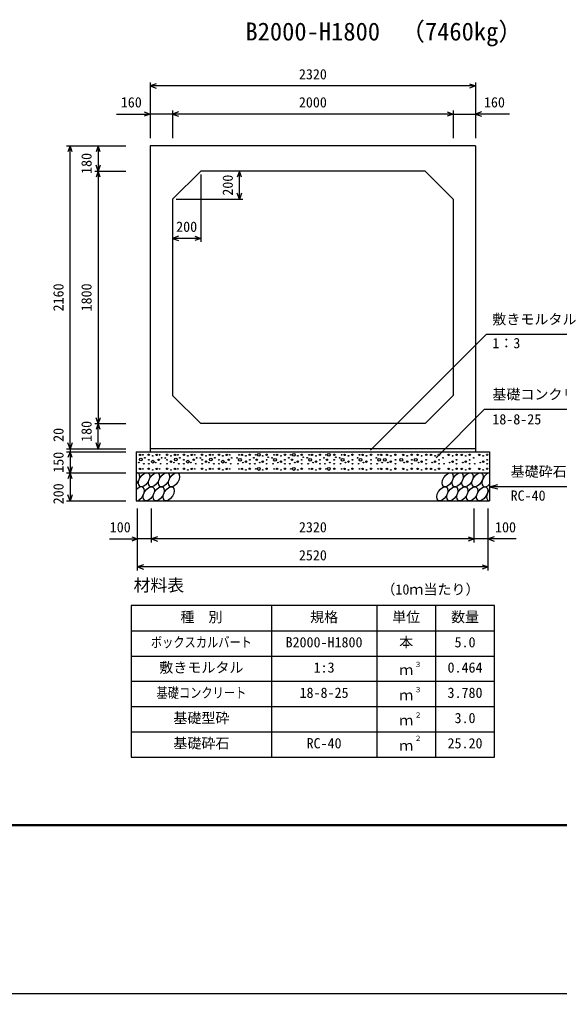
# Model space of a CAD drawing. Units: millimetres, scale not verified. Extents: x -25170 to 75630, y 0 to 35640.
# Drawn here: x 49098 to 52948, y 0 to 6943 of the extents above; entities that cross this region are included whole.
import ezdxf
from ezdxf.enums import TextEntityAlignment as Align

# ---------------------------------------------------------------- set-up
doc = ezdxf.new("R2010")
doc.units = ezdxf.units.MM
doc.header["$LTSCALE"] = 60
for name, color, linetype, lineweight in [('Defpoints_3', 5, 'Continuous', 25), ('DIM', 7, 'Continuous', 25), ('HATCH', 6, 'Continuous', 25), ('HYO', 3, 'Continuous', 25), ('HYO2', 4, 'Continuous', 25), ('OUTLINE', 3, 'Continuous', 25), ('TXT', 7, 'Continuous', 25), ('WAKU', 3, 'Continuous', 50)]:
    doc.layers.add(name, color=color, linetype=linetype, lineweight=lineweight)
doc.styles.add('ＭＳ ゴシック', font='')
doc.styles.get('ＭＳ ゴシック').set_extended_font_data('MS Gothic')

msp = doc.modelspace()

# ---------------------------------------------------------------- linework, layer by layer
at = {"layer": 'Defpoints_3'}
msp.add_line((25230, 0), (75630, 0), dxfattribs=at)
at = {"layer": 'DIM'}
for p, q in [((50029.98, 6493.78), (50029.98, 6096.89)), ((50072.27, 6484.17), (50029.98, 6468.78)), ((52349.98, 6468.78), (50029.98, 6468.78)), ((50029.98, 6468.78), (50072.27, 6453.39)), ((52307.7, 6484.17), (52349.98, 6468.78)), ((52349.98, 6468.78), (52307.7, 6453.39)), ((52349.98, 6493.78), (52349.98, 6096.89)), ((49789.24, 6268.78), (50029.98, 6268.78)), ((49987.7, 6284.17), (50029.98, 6268.78)), ((50029.98, 6268.78), (49987.7, 6253.39)), ((50189.98, 6268.78), (50029.98, 6268.78)), ((50189.98, 6293.78), (50189.98, 6096.89)), ((50232.27, 6284.17), (50189.98, 6268.78)), ((52189.98, 6268.78), (50189.98, 6268.78)), ((50189.98, 6268.78), (50232.27, 6253.39)), ((52147.7, 6284.17), (52189.98, 6268.78)), ((52189.98, 6268.78), (52147.7, 6253.39)), ((52189.98, 6293.78), (52189.98, 6096.89)), ((52189.98, 6268.78), (52349.98, 6268.78)), ((52392.27, 6284.17), (52349.98, 6268.78)), ((52590.73, 6268.78), (52349.98, 6268.78)), ((52349.98, 6268.78), (52392.27, 6253.39)), ((49433.88, 6041.89), (49854.98, 6041.89)), ((49458.88, 6041.89), (49443.49, 5999.6)), ((49458.88, 3881.89), (49458.88, 6041.89)), ((49474.27, 5999.6), (49458.88, 6041.89)), ((49658.88, 6041.89), (49643.49, 5999.6)), ((49658.88, 6041.89), (49658.88, 5861.89)), ((49674.27, 5999.6), (49658.88, 6041.89)), ((49658.88, 5861.89), (49643.49, 5904.17)), ((49674.27, 5904.17), (49658.88, 5861.89)), ((49633.88, 5861.89), (49854.98, 5861.89)), ((49658.88, 5861.89), (49643.49, 5819.6)), ((49658.88, 5861.89), (49658.88, 4061.89)), ((49674.27, 5819.6), (49658.88, 5861.89)), ((50389.98, 5836.89), (50389.98, 5357.17)), ((50666.05, 5861.89), (50650.66, 5819.6)), ((50666.05, 5661.89), (50666.05, 5861.89)), ((50681.44, 5819.6), (50666.05, 5861.89)), ((50666.05, 5661.89), (50650.66, 5704.17)), ((50681.44, 5704.17), (50666.05, 5661.89)), ((50214.98, 5661.89), (50691.05, 5661.89)), ((50232.27, 5397.56), (50189.98, 5382.17)), ((50389.98, 5382.17), (50189.98, 5382.17)), ((50189.98, 5382.17), (50232.27, 5366.78)), ((50347.7, 5397.56), (50389.98, 5382.17)), ((50389.98, 5382.17), (50347.7, 5366.78)), ((51601.17, 3872.31), (52426.48, 4697.62)), ((53258.89, 4697.62), (52426.48, 4697.62)), ((49658.88, 4061.89), (49643.49, 4104.17)), ((49674.27, 4104.17), (49658.88, 4061.89)), ((52068.01, 3818.16), (52412.07, 4162.22)), ((53511.62, 4162.22), (52412.07, 4162.22)), ((49633.88, 4061.89), (49854.98, 4061.89)), ((49658.88, 4061.89), (49643.49, 4019.6)), ((49658.88, 3881.89), (49658.88, 4061.89)), ((49674.27, 4019.6), (49658.88, 4061.89)), ((49458.88, 3881.89), (49443.49, 3924.17)), ((49474.27, 3924.17), (49458.88, 3881.89)), ((49658.88, 3881.89), (49643.49, 3924.17)), ((49674.27, 3924.17), (49658.88, 3881.89)), ((49433.88, 3881.89), (49854.98, 3881.89)), ((49433.88, 3861.89), (49854.98, 3861.89)), ((49458.88, 3861.89), (49443.49, 3819.6)), ((49458.88, 3881.89), (49458.88, 3861.89)), ((49458.88, 3861.89), (49458.88, 3711.89)), ((49474.27, 3819.6), (49458.88, 3861.89)), ((49458.88, 3711.89), (49443.49, 3754.17)), ((49474.27, 3754.17), (49458.88, 3711.89)), ((49433.88, 3711.89), (49854.98, 3711.89)), ((49458.88, 3711.89), (49443.49, 3669.6)), ((49458.88, 3711.89), (49458.88, 3511.89)), ((49474.27, 3669.6), (49458.88, 3711.89)), ((52449.98, 3611.89), (52507.94, 3627.42)), ((53129.79, 3611.89), (52449.98, 3611.89)), ((52449.98, 3611.89), (52507.94, 3596.36)), ((49458.88, 3511.89), (49443.49, 3554.17)), ((49474.27, 3554.17), (49458.88, 3511.89)), ((49433.88, 3511.89), (49854.98, 3511.89)), ((49939.98, 3015.28), (49939.98, 3456.89)), ((50039.98, 3215.28), (50039.98, 3456.89)), ((52339.98, 3215.28), (52339.98, 3456.89)), ((52339.98, 3215.28), (52339.98, 3456.89)), ((52439.98, 3015.28), (52439.98, 3456.89)), ((49740.44, 3240.28), (49939.98, 3240.28)), ((49897.7, 3255.67), (49939.98, 3240.28)), ((49939.98, 3240.28), (49897.7, 3224.88)), ((50039.98, 3240.28), (49939.98, 3240.28)), ((50082.27, 3255.67), (50039.98, 3240.28)), ((52339.98, 3240.28), (50039.98, 3240.28)), ((50039.98, 3240.28), (50082.27, 3224.88)), ((52297.7, 3255.67), (52339.98, 3240.28)), ((52339.98, 3240.28), (52297.7, 3224.88)), ((52439.98, 3240.28), (52339.98, 3240.28)), ((52482.27, 3255.67), (52439.98, 3240.28)), ((52639.53, 3240.28), (52439.98, 3240.28)), ((52439.98, 3240.28), (52482.27, 3224.88)), ((49982.27, 3055.67), (49939.98, 3040.28)), ((52397.7, 3055.67), (52439.98, 3040.28)), ((52439.98, 3040.28), (49939.98, 3040.28)), ((49939.98, 3040.28), (49982.27, 3024.88)), ((52439.98, 3040.28), (52397.7, 3024.88))]:
    msp.add_line(p, q, dxfattribs=at)
at = {"layer": 'HATCH'}
for centre, radius in [((49956.02, 3839.07), 5), ((49977.05, 3839.07), 2.5), ((49991.07, 3818.05), 2.5), ((50019.95, 3839.94), 5), ((50047.99, 3832.06), 2.5), ((50076.02, 3839.07), 5), ((50097.05, 3839.07), 2.5), ((50111.07, 3818.05), 2.5), ((50137.53, 3817.15), 2.5), ((50149.95, 3839.94), 5), ((50177.99, 3832.06), 2.5), ((50206.02, 3839.07), 5), ((50227.05, 3839.07), 2.5), ((50241.07, 3818.05), 2.5), ((50269.95, 3839.94), 5), ((50297.99, 3832.06), 2.5), ((50326.02, 3839.07), 5), ((50347.05, 3839.07), 2.5), ((50361.07, 3818.05), 2.5), ((50387.53, 3817.15), 2.5), ((50399.95, 3839.94), 5), ((50427.99, 3832.06), 2.5), ((50456.02, 3839.07), 5), ((50477.05, 3839.07), 2.5), ((50491.07, 3818.05), 2.5), ((50519.95, 3839.94), 5), ((50547.99, 3832.06), 2.5), ((50576.02, 3839.07), 5), ((50597.05, 3839.07), 2.5), ((50611.07, 3818.05), 2.5), ((50648.89, 3818.05), 2.5), ((50662.91, 3839.07), 2.5), ((50683.94, 3839.07), 5), ((50711.98, 3832.06), 2.5), ((50740.01, 3839.94), 5), ((50768.89, 3818.05), 2.5), ((50782.91, 3839.07), 2.5), ((50803.94, 3839.07), 10), ((50831.98, 3832.06), 2.5), ((50860.01, 3839.94), 5), ((50871.35, 3822.37), 2.5), ((50898.89, 3818.05), 2.5), ((50912.91, 3839.07), 2.5), ((50933.94, 3839.07), 5), ((50961.98, 3832.06), 2.5), ((50990.01, 3839.94), 5), ((51018.89, 3818.05), 2.5), ((51032.91, 3839.07), 2.5), ((51053.94, 3839.07), 10), ((51081.98, 3832.06), 2.5), ((51110.01, 3839.94), 5), ((51121.35, 3822.37), 2.5), ((51148.89, 3818.05), 2.5), ((51162.91, 3839.07), 2.5), ((51183.94, 3839.07), 5), ((51211.98, 3832.06), 2.5), ((51240.01, 3839.94), 5), ((51268.89, 3818.05), 2.5), ((51282.91, 3839.07), 2.5), ((51303.94, 3839.07), 10), ((51341.84, 3839.94), 5), ((51353.18, 3822.37), 2.5), ((51380.71, 3818.05), 2.5), ((51394.73, 3839.07), 2.5), ((51415.76, 3839.07), 5), ((51443.8, 3832.06), 2.5), ((51471.84, 3839.94), 5), ((51508.78, 3818.05), 2.5), ((51522.79, 3839.07), 2.5), ((51543.83, 3839.07), 5), ((51571.86, 3832.06), 2.5), ((51604.77, 3839.94), 5), ((51641.7, 3818.05), 2.5), ((51655.72, 3839.07), 2.5), ((51676.75, 3839.07), 5), ((51717.42, 3839.07), 5), ((51745.46, 3832.06), 2.5), ((51778.36, 3839.94), 5), ((51834.27, 3839.07), 5), ((51862.3, 3832.06), 2.5), ((51895.2, 3839.94), 5), ((51936.96, 3839.07), 5), ((51965, 3832.06), 2.5), ((51997.9, 3839.94), 5), ((52033.17, 3839.07), 5), ((52061.2, 3832.06), 2.5), ((52089.24, 3839.94), 5), ((52118.12, 3818.05), 2.5), ((52157.98, 3839.07), 5), ((52186.02, 3832.06), 2.5), ((52214.06, 3839.94), 5), ((52251.62, 3839.07), 5), ((52279.66, 3832.06), 2.5), ((52307.7, 3839.94), 5), ((52336.57, 3818.05), 2.5), ((52376.44, 3839.07), 5), ((52404.47, 3832.06), 2.5), ((52432.51, 3839.94), 5), ((49949.01, 3783.91), 2.5), ((49962.56, 3806.05), 10), ((49984.06, 3776.04), 2.5), ((50019.95, 3804.05), 2.5), ((50019.95, 3776.04), 2.5), ((50047.99, 3790.92), 10), ((50069.01, 3783.91), 2.5), ((50090.04, 3804.05), 5), ((50104.06, 3776.04), 2.5), ((50149.95, 3804.05), 2.5), ((50149.95, 3776.04), 2.5), ((50177.99, 3790.92), 5), ((50199.01, 3783.91), 2.5), ((50212.56, 3806.05), 10), ((50234.06, 3776.04), 2.5), ((50269.95, 3804.05), 2.5), ((50269.95, 3776.04), 2.5), ((50297.99, 3790.92), 10), ((50319.01, 3783.91), 2.5), ((50340.04, 3804.05), 5), ((50354.06, 3776.04), 2.5), ((50399.95, 3804.05), 2.5), ((50399.95, 3776.04), 2.5), ((50427.99, 3790.92), 5), ((50449.01, 3783.91), 2.5), ((50462.56, 3806.05), 10), ((50484.06, 3776.04), 2.5), ((50519.95, 3804.05), 2.5), ((50519.95, 3776.04), 2.5), ((50547.99, 3790.92), 10), ((50569.01, 3783.91), 2.5), ((50590.04, 3804.05), 5), ((50604.06, 3776.04), 2.5), ((50655.9, 3776.04), 2.5), ((50669.92, 3804.05), 10), ((50690.95, 3783.91), 2.5), ((50711.98, 3790.92), 5), ((50740.01, 3804.05), 2.5), ((50740.01, 3776.04), 2.5), ((50775.9, 3776.04), 2.5), ((50789.92, 3804.05), 5), ((50803.94, 3739.07), 10), ((50810.95, 3783.91), 2.5), ((50831.98, 3790.92), 5), ((50860.01, 3804.05), 2.5), ((50860.01, 3776.04), 2.5), ((50905.9, 3776.04), 2.5), ((50919.92, 3804.05), 10), ((50940.95, 3783.91), 2.5), ((50961.98, 3790.92), 5), ((50990.01, 3804.05), 2.5), ((50990.01, 3776.04), 2.5), ((51025.9, 3776.04), 2.5), ((51039.92, 3804.05), 5), ((51053.94, 3739.07), 10), ((51060.95, 3783.91), 2.5), ((51081.98, 3790.92), 5), ((51110.01, 3804.05), 2.5), ((51110.01, 3776.04), 2.5), ((51155.9, 3776.04), 2.5), ((51169.92, 3804.05), 10), ((51190.95, 3783.91), 2.5), ((51211.98, 3790.92), 5), ((51240.01, 3804.05), 2.5), ((51240.01, 3776.04), 2.5), ((51275.9, 3776.04), 2.5), ((51289.92, 3804.05), 5), ((51303.94, 3739.07), 10), ((51310.95, 3783.91), 2.5), ((51341.84, 3804.05), 2.5), ((51341.84, 3776.04), 2.5), ((51387.72, 3776.04), 2.5), ((51401.74, 3804.05), 10), ((51422.77, 3783.91), 2.5), ((51443.8, 3790.92), 5), ((51471.84, 3804.05), 2.5), ((51471.84, 3776.04), 2.5), ((51515.79, 3776.04), 2.5), ((51529.81, 3804.05), 10), ((51550.83, 3783.91), 2.5), ((51571.86, 3790.92), 5), ((51604.77, 3804.05), 2.5), ((51604.77, 3776.04), 2.5), ((51648.71, 3776.04), 2.5), ((51662.73, 3804.05), 10), ((51683.76, 3783.91), 2.5), ((51703.4, 3804.05), 10), ((51724.43, 3783.91), 2.5), ((51745.46, 3790.92), 5), ((51778.36, 3804.05), 2.5), ((51778.36, 3776.04), 2.5), ((51820.25, 3804.05), 10), ((51841.27, 3783.91), 2.5), ((51862.3, 3790.92), 5), ((51895.2, 3804.05), 2.5), ((51895.2, 3776.04), 2.5), ((51922.94, 3804.05), 10), ((51943.97, 3783.91), 2.5), ((51965, 3790.92), 5), ((51997.9, 3804.05), 2.5), ((51997.9, 3776.04), 2.5), ((52040.17, 3783.91), 2.5), ((52061.2, 3790.92), 5), ((52089.24, 3804.05), 2.5), ((52089.24, 3776.04), 2.5), ((52125.13, 3776.04), 2.5), ((52164.99, 3783.91), 2.5), ((52186.02, 3790.92), 5), ((52214.06, 3804.05), 2.5), ((52214.06, 3776.04), 2.5), ((52258.63, 3783.91), 2.5), ((52279.66, 3790.92), 5), ((52307.7, 3804.05), 2.5), ((52307.7, 3776.04), 2.5), ((52343.58, 3776.04), 2.5), ((52383.45, 3783.91), 2.5), ((52404.47, 3790.92), 5), ((52432.51, 3804.05), 2.5), ((52432.51, 3776.04), 2.5), ((49956.02, 3739.07), 5), ((49977.05, 3739.07), 2.5), ((50019.95, 3739.94), 5), ((50047.99, 3732.06), 2.5), ((50076.02, 3739.07), 5), ((50097.05, 3739.07), 2.5), ((50149.95, 3739.94), 5), ((50177.99, 3732.06), 2.5), ((50206.02, 3739.07), 5), ((50227.05, 3739.07), 2.5), ((50269.95, 3739.94), 5), ((50297.99, 3732.06), 2.5), ((50326.02, 3739.07), 5), ((50347.05, 3739.07), 2.5), ((50399.95, 3739.94), 5), ((50427.99, 3732.06), 2.5), ((50456.02, 3739.07), 5), ((50477.05, 3739.07), 2.5), ((50519.95, 3739.94), 5), ((50547.99, 3732.06), 2.5), ((50576.02, 3739.07), 5), ((50597.05, 3739.07), 2.5), ((50662.91, 3739.07), 2.5), ((50683.94, 3739.07), 5), ((50711.98, 3732.06), 2.5), ((50740.01, 3739.94), 5), ((50782.91, 3739.07), 2.5), ((50831.98, 3732.06), 2.5), ((50860.01, 3739.94), 5), ((50912.91, 3739.07), 2.5), ((50933.94, 3739.07), 5), ((50961.98, 3732.06), 2.5), ((50990.01, 3739.94), 5), ((51032.91, 3739.07), 2.5), ((51081.98, 3732.06), 2.5), ((51110.01, 3739.94), 5), ((51162.91, 3739.07), 2.5), ((51183.94, 3739.07), 5), ((51211.98, 3732.06), 2.5), ((51240.01, 3739.94), 5), ((51282.91, 3739.07), 2.5), ((51341.84, 3739.94), 5), ((51394.73, 3739.07), 2.5), ((51415.76, 3739.07), 5), ((51443.8, 3732.06), 2.5), ((51471.84, 3739.94), 5), ((51522.79, 3739.07), 2.5), ((51543.83, 3739.07), 5), ((51571.86, 3732.06), 2.5), ((51604.77, 3739.94), 5), ((51655.72, 3739.07), 2.5), ((51676.75, 3739.07), 5), ((51717.42, 3739.07), 5), ((51745.46, 3732.06), 2.5), ((51778.36, 3739.94), 5), ((51834.27, 3739.07), 5), ((51862.3, 3732.06), 2.5), ((51895.2, 3739.94), 5), ((51936.96, 3739.07), 5), ((51965, 3732.06), 2.5), ((51997.9, 3739.94), 5), ((52033.17, 3739.07), 5), ((52061.2, 3732.06), 2.5), ((52089.24, 3739.94), 5), ((52157.98, 3739.07), 5), ((52186.02, 3732.06), 2.5), ((52214.06, 3739.94), 5), ((52251.62, 3739.07), 5), ((52279.66, 3732.06), 2.5), ((52307.7, 3739.94), 5), ((52376.44, 3739.07), 5), ((52404.47, 3732.06), 2.5), ((52432.51, 3739.94), 5)]:
    msp.add_circle(centre, radius, dxfattribs=at)
for centre, start_param, end_param in [((49915.33, 3661.88), 4.3355439, 6.7245934), ((52434.54, 3661.88), 0.4199491, 4.357003), ((49948.58, 3561.89), 3.4740877, 7.5860497), ((52467.79, 3561.89), 1.2805297, 3.4964223)]:
    msp.add_ellipse(centre, major_axis=(29.09, 47.08), ratio=0.5792, start_param=start_param, end_param=end_param, dxfattribs=at)
for centre in [(49986.29, 3661.88), (50057.24, 3661.88), (50128.2, 3661.88), (50199.15, 3661.88), (52150.71, 3661.88), (52221.67, 3661.88), (52292.63, 3661.88), (52363.58, 3661.88), (50019.53, 3561.89), (50090.49, 3561.89), (50161.45, 3561.89), (52113.01, 3561.89), (52183.96, 3561.89), (52254.92, 3561.89), (52325.87, 3561.89), (52396.83, 3561.89)]:
    msp.add_ellipse(centre, major_axis=(29.09, 47.08), ratio=0.5792, dxfattribs=at)
at = {"layer": 'HYO'}
for p, q in [((52484.98, 2765.28), (49894.98, 2765.28)), ((49894.98, 2765.28), (49894.98, 1685.28)), ((50894.98, 2765.28), (50894.98, 1685.28)), ((51644.98, 2765.28), (51644.98, 1685.28)), ((52064.98, 2765.28), (52064.98, 1685.28)), ((52484.98, 1685.28), (52484.98, 2765.28)), ((49894.98, 2585.28), (52484.98, 2585.28)), ((49894.98, 1685.28), (52484.98, 1685.28))]:
    msp.add_line(p, q, dxfattribs=at)
at = {"layer": 'HYO2'}
for p, q in [((49894.98, 2405.28), (52484.98, 2405.28)), ((49894.98, 2225.28), (52484.98, 2225.28)), ((49894.98, 2045.28), (52484.98, 2045.28)), ((49894.98, 1865.28), (52484.98, 1865.28))]:
    msp.add_line(p, q, dxfattribs=at)
at = {"layer": 'OUTLINE'}
for p, q in [((52349.98, 6041.89), (50029.98, 6041.89)), ((50029.98, 6041.89), (50029.98, 3861.89)), ((52349.98, 6041.89), (52349.98, 3861.89)), ((50189.98, 5661.89), (50389.98, 5861.89)), ((51989.98, 5861.89), (50389.98, 5861.89)), ((51989.98, 5861.89), (52189.98, 5661.89)), ((50189.98, 5661.89), (50189.98, 4261.89)), ((52189.98, 5661.89), (52189.98, 4261.89)), ((50389.98, 4061.89), (50189.98, 4261.89)), ((52189.98, 4261.89), (51989.98, 4061.89)), ((51989.98, 4061.89), (50389.98, 4061.89)), ((49929.98, 3861.89), (49929.98, 3511.89)), ((49929.98, 3861.89), (52449.98, 3861.89)), ((52349.98, 3881.89), (50029.98, 3881.89)), ((52449.98, 3861.89), (52449.98, 3511.89)), ((49929.98, 3711.89), (52449.98, 3711.89)), ((49929.98, 3511.89), (52449.98, 3511.89))]:
    msp.add_line(p, q, dxfattribs=at)
at = {"layer": 'WAKU'}
msp.add_line((26430, 1200), (74430, 1200), dxfattribs=at)

# ---------------------------------------------------------------- texts
at = {"layer": 'DIM', "style": 'ＭＳ ゴシック'}
for s, p in [('2320', (51089.98, 6493.78)), ('160', (49820.34, 6293.78)), ('2000', (51089.98, 6293.78)), ('160', (52409.62, 6293.78)), ('200', (50214.98, 5407.17)), ('敷きモルタル', (52469.33, 4747.62)), ('1：3', (52469.33, 4577.5)), ('基礎コンクリート', (52469.33, 4212.22)), ('18-8-25', (52469.33, 4034.59)), ('基礎砕石', (52599.72, 3661.89)), ('RC-40', (52599.72, 3490.51)), ('100', (49741.34, 3265.28)), ('2320', (51089.98, 3265.28)), ('100', (52488.62, 3265.28)), ('2520', (51089.98, 3065.28))]:
    msp.add_text(s, height=73.31, dxfattribs=at).set_placement(p, align=Align.BOTTOM_LEFT)
for s, p in [('180', (49633.88, 5841.89)), ('200', (50641.05, 5686.89)), ('2160', (49433.88, 4861.89)), ('1800', (49633.88, 4861.89)), ('180', (49633.88, 3931.89)), ('20', (49433.88, 3931.96)), ('150', (49433.88, 3711.89)), ('200', (49433.88, 3486.89))]:
    msp.add_text(s, height=73.31, rotation=90, dxfattribs=at).set_placement(p, align=Align.BOTTOM_LEFT)
at = {"layer": 'TXT', "style": 'ＭＳ ゴシック'}
for s, height, p in [('（7460kg）', 128.3, (51813.57, 6754.39)), ('B2000-H1800', 128.3, (50708.73, 6754.39)), ('材料表', 87.98, (49911.65, 2840.28)), ('（10ｍ当たり）', 73.31, (51678.31, 2821.94)), ('種\u3000別', 73.31, (50244.98, 2625.28)), ('規格', 73.31, (51169.98, 2625.28)), ('単位', 73.31, (51754.98, 2625.28)), ('数量', 73.31, (52174.98, 2625.28)), ('B2000-H1800', 73.31, (50994.98, 2445.28)), ('本', 73.31, (51804.98, 2445.28)), ('5.0', 73.31, (52199.98, 2445.28)), ('敷きモルタル', 73.31, (50094.98, 2265.28)), ('３', 36.66, (51914.22, 2315.89)), ('1:3', 73.31, (51194.98, 2265.28)), ('ｍ', 73.31, (51804.98, 2248.61)), ('0.464', 73.31, (52149.98, 2265.28)), ('18-8-25', 73.31, (51094.98, 2085.28)), ('３', 36.66, (51914.22, 2135.89)), ('3.780', 73.31, (52149.98, 2085.28)), ('ｍ', 73.31, (51804.98, 2068.61)), ('基礎型砕', 73.31, (50194.98, 1905.28)), ('ｍ', 73.31, (51804.98, 1888.61)), ('２', 36.66, (51914.22, 1955.89)), ('3.0', 73.31, (52199.98, 1905.28)), ('基礎砕石', 73.31, (50194.98, 1725.28)), ('RC-40', 73.31, (51144.98, 1725.28)), ('２', 36.66, (51914.22, 1789.22)), ('25.20', 73.31, (52149.98, 1725.28)), ('ｍ', 73.31, (51804.98, 1708.61))]:
    msp.add_text(s, height=height, dxfattribs=at).set_placement(p, align=Align.BOTTOM_LEFT)
at = {"layer": 'TXT', "style": 'ＭＳ ゴシック', "width": 0.8}
for s, p in [('ボックスカルバート', (50034.98, 2445.28)), ('基礎コンクリート', (50074.98, 2085.28))]:
    msp.add_text(s, height=73.31, dxfattribs=at).set_placement(p, align=Align.BOTTOM_LEFT)

doc.saveas('drawing.dxf')
